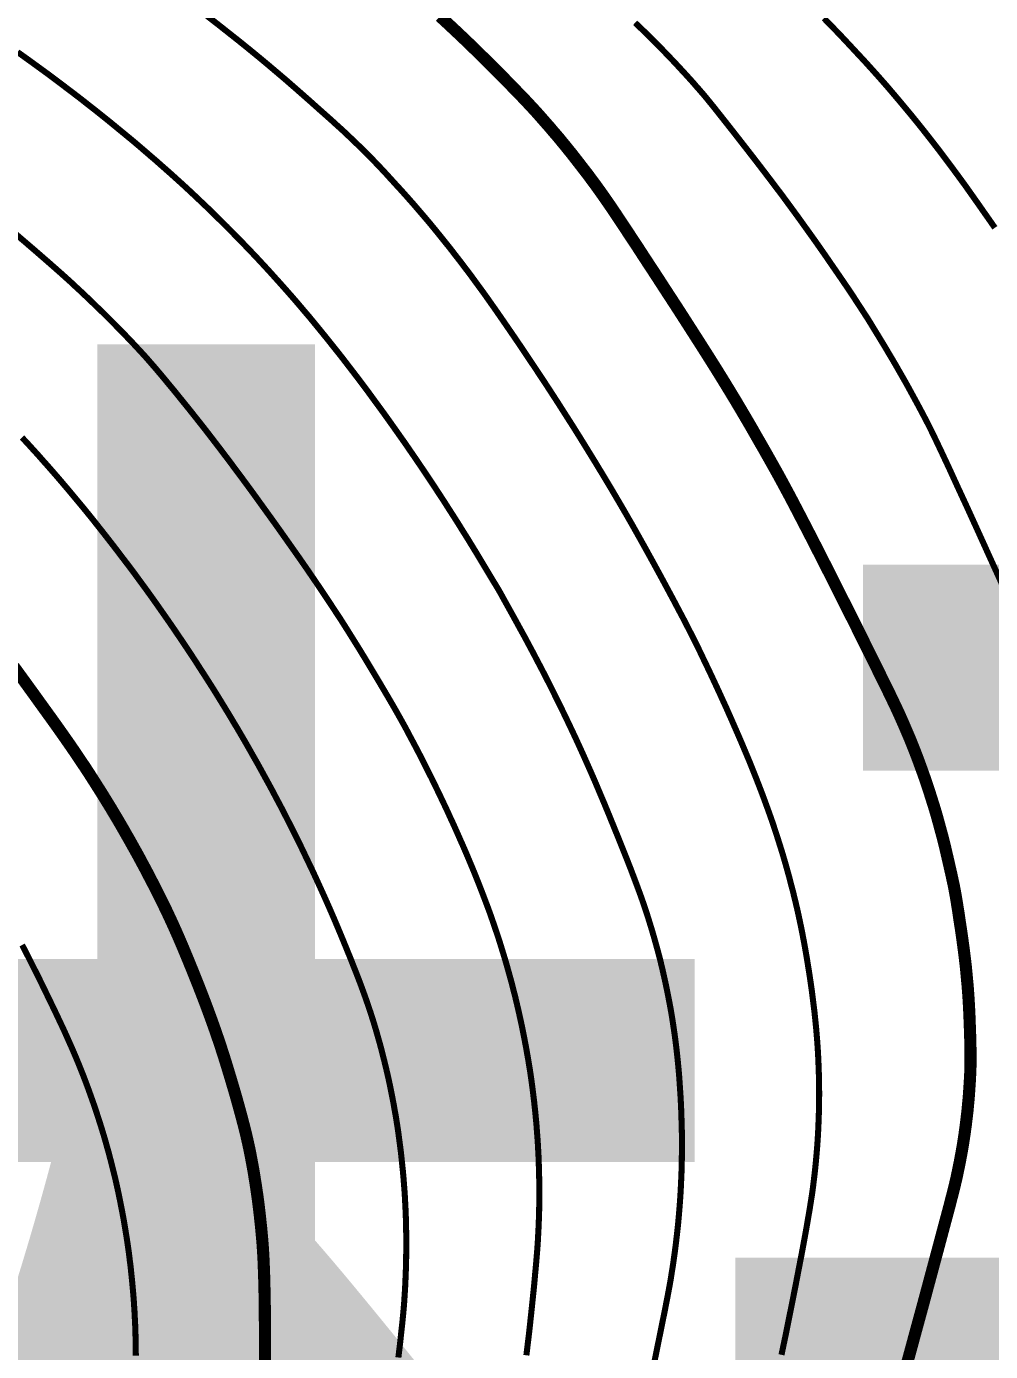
# Model space of a CAD drawing. Extents: x 36524600 to 36525730, y 2746759 to 2747713.
# Drawn here: x 36525113.09 to 36525125.01, y 2747527.4 to 2747543.79 of the extents above; entities that cross this region are included whole.
import ezdxf

# ---------------------------------------------------------------- set-up
doc = ezdxf.new("R2010")
doc.units = 0
doc.header["$LTSCALE"] = 1000
doc.header["$MEASUREMENT"] = 0
doc.layers.add('0-规划文字', color=7, linetype='Continuous')
doc.layers.add('DGX', color=251, linetype='Continuous')
doc.styles.add('黑体', font='simhei.ttf')

# ---------------------------------------------------------------- blocks, each defined once
blk = doc.blocks.new('dxt')
at = {"layer": 'DGX', "color": 253, "linetype": 'Continuous', "flags": 128}
for points, const_width in [([(36525122.952, 2747543.889), (36525123.022, 2747543.817), (36525123.099, 2747543.738), (36525123.181, 2747543.652), (36525123.268, 2747543.559), (36525123.361, 2747543.459), (36525123.457, 2747543.356), (36525123.551, 2747543.252), (36525123.645, 2747543.147), (36525123.738, 2747543.041), (36525123.829, 2747542.934), (36525123.92, 2747542.826), (36525124.01, 2747542.718), (36525124.099, 2747542.609), (36525124.187, 2747542.499), (36525124.274, 2747542.388), (36525124.361, 2747542.276), (36525124.446, 2747542.163), (36525124.531, 2747542.05), (36525124.615, 2747541.936), (36525124.699, 2747541.821), (36525124.781, 2747541.705), (36525124.86, 2747541.593), (36525124.934, 2747541.487), (36525125.003, 2747541.389), (36525125.066, 2747541.298)], 0.075), ([(36525125.152, 2747536.896), (36525125.004, 2747537.222), (36525124.856, 2747537.549), (36525124.723, 2747537.841), (36525124.604, 2747538.098), (36525124.502, 2747538.321), (36525124.414, 2747538.509), (36525124.341, 2747538.663), (36525124.284, 2747538.781), (36525124.242, 2747538.866), (36525124.207, 2747538.933), (36525124.172, 2747539), (36525124.137, 2747539.066), (36525124.101, 2747539.133), (36525124.065, 2747539.199), (36525124.029, 2747539.265), (36525123.993, 2747539.331), (36525123.956, 2747539.397), (36525123.919, 2747539.462), (36525123.881, 2747539.528), (36525123.844, 2747539.593), (36525123.806, 2747539.658), (36525123.767, 2747539.723), (36525123.729, 2747539.788), (36525123.69, 2747539.853), (36525123.651, 2747539.917), (36525123.614, 2747539.978), (36525123.582, 2747540.03), (36525123.555, 2747540.074), (36525123.533, 2747540.111), (36525123.515, 2747540.139), (36525123.503, 2747540.159), (36525123.496, 2747540.171), (36525123.493, 2747540.176), (36525123.49, 2747540.18), (36525123.482, 2747540.192), (36525123.469, 2747540.212), (36525123.451, 2747540.24), (36525123.428, 2747540.275), (36525123.4, 2747540.319), (36525123.366, 2747540.37), (36525123.328, 2747540.429), (36525123.284, 2747540.496), (36525123.234, 2747540.57), (36525123.178, 2747540.652), (36525123.117, 2747540.741), (36525123.05, 2747540.838), (36525122.978, 2747540.943), (36525122.9, 2747541.055), (36525122.816, 2747541.174), (36525122.727, 2747541.298), (36525122.636, 2747541.425), (36525122.541, 2747541.555), (36525122.444, 2747541.687), (36525122.343, 2747541.821), (36525122.239, 2747541.958), (36525122.132, 2747542.098), (36525122.022, 2747542.24), (36525121.916, 2747542.376), (36525121.82, 2747542.499), (36525121.734, 2747542.608), (36525121.659, 2747542.703), (36525121.594, 2747542.785), (36525121.539, 2747542.853), (36525121.495, 2747542.907), (36525121.461, 2747542.948), (36525121.432, 2747542.981), (36525121.403, 2747543.015), (36525121.373, 2747543.048), (36525121.344, 2747543.082), (36525121.315, 2747543.115), (36525121.285, 2747543.148), (36525121.255, 2747543.181), (36525121.225, 2747543.214), (36525121.195, 2747543.246), (36525121.165, 2747543.279), (36525121.135, 2747543.311), (36525121.105, 2747543.344), (36525121.074, 2747543.376), (36525121.043, 2747543.408), (36525121.013, 2747543.44), (36525120.982, 2747543.472), (36525120.951, 2747543.504), (36525120.92, 2747543.535), (36525120.888, 2747543.567), (36525120.857, 2747543.599), (36525120.826, 2747543.63), (36525120.794, 2747543.661), (36525120.763, 2747543.693), (36525120.731, 2747543.724), (36525120.697, 2747543.757), (36525120.659, 2747543.793), (36525120.617, 2747543.833)], 0.075), ([(36525118.204, 2747543.913), (36525118.296, 2747543.828), (36525118.387, 2747543.743), (36525118.477, 2747543.658), (36525118.567, 2747543.572), (36525118.656, 2747543.485), (36525118.745, 2747543.398), (36525118.833, 2747543.31), (36525118.918, 2747543.225), (36525118.998, 2747543.145), (36525119.071, 2747543.07), (36525119.139, 2747543), (36525119.201, 2747542.936), (36525119.258, 2747542.877), (36525119.308, 2747542.823), (36525119.353, 2747542.775), (36525119.395, 2747542.729), (36525119.436, 2747542.683), (36525119.477, 2747542.636), (36525119.518, 2747542.589), (36525119.559, 2747542.543), (36525119.599, 2747542.495), (36525119.64, 2747542.448), (36525119.68, 2747542.401), (36525119.719, 2747542.353), (36525119.759, 2747542.305), (36525119.798, 2747542.256), (36525119.837, 2747542.208), (36525119.875, 2747542.159), (36525119.913, 2747542.11), (36525119.951, 2747542.061), (36525119.989, 2747542.012), (36525120.027, 2747541.963), (36525120.064, 2747541.913), (36525120.101, 2747541.863), (36525120.138, 2747541.813), (36525120.174, 2747541.763), (36525120.21, 2747541.712), (36525120.246, 2747541.661), (36525120.281, 2747541.61), (36525120.324, 2747541.548), (36525120.38, 2747541.465), (36525120.45, 2747541.359), (36525120.534, 2747541.232), (36525120.632, 2747541.084), (36525120.743, 2747540.913), (36525120.869, 2747540.721), (36525121.008, 2747540.507), (36525121.15, 2747540.289), (36525121.281, 2747540.085), (36525121.402, 2747539.896), (36525121.514, 2747539.72), (36525121.616, 2747539.558), (36525121.707, 2747539.411), (36525121.789, 2747539.277), (36525121.861, 2747539.158), (36525121.928, 2747539.045), (36525121.994, 2747538.933), (36525122.06, 2747538.82), (36525122.125, 2747538.706), (36525122.19, 2747538.593), (36525122.255, 2747538.479), (36525122.319, 2747538.365), (36525122.383, 2747538.251), (36525122.451, 2747538.126), (36525122.529, 2747537.981), (36525122.616, 2747537.815), (36525122.713, 2747537.628), (36525122.82, 2747537.421), (36525122.936, 2747537.193), (36525123.062, 2747536.945), (36525123.197, 2747536.676), (36525123.331, 2747536.41), (36525123.45, 2747536.17), (36525123.557, 2747535.956), (36525123.649, 2747535.768), (36525123.729, 2747535.607), (36525123.794, 2747535.472), (36525123.846, 2747535.363), (36525123.884, 2747535.281), (36525123.915, 2747535.211), (36525123.946, 2747535.141), (36525123.976, 2747535.071), (36525124.006, 2747535.001), (36525124.035, 2747534.93), (36525124.063, 2747534.86), (36525124.091, 2747534.788), (36525124.118, 2747534.717), (36525124.144, 2747534.646), (36525124.17, 2747534.574), (36525124.196, 2747534.502), (36525124.221, 2747534.43), (36525124.245, 2747534.358), (36525124.268, 2747534.285), (36525124.291, 2747534.212), (36525124.314, 2747534.139), (36525124.336, 2747534.066), (36525124.357, 2747533.993), (36525124.377, 2747533.92), (36525124.397, 2747533.846), (36525124.417, 2747533.772), (36525124.436, 2747533.698), (36525124.454, 2747533.624), (36525124.471, 2747533.55), (36525124.488, 2747533.478), (36525124.503, 2747533.412), (36525124.517, 2747533.35), (36525124.53, 2747533.294), (36525124.541, 2747533.242), (36525124.551, 2747533.196), (36525124.56, 2747533.154), (36525124.567, 2747533.118), (36525124.574, 2747533.079), (36525124.583, 2747533.03), (36525124.593, 2747532.97), (36525124.604, 2747532.9), (36525124.617, 2747532.819), (36525124.63, 2747532.728), (36525124.646, 2747532.626), (36525124.662, 2747532.514), (36525124.678, 2747532.396), (36525124.693, 2747532.278), (36525124.707, 2747532.16), (36525124.718, 2747532.042), (36525124.729, 2747531.924), (36525124.738, 2747531.806), (36525124.745, 2747531.688), (36525124.751, 2747531.569), (36525124.755, 2747531.454), (36525124.759, 2747531.347), (36525124.762, 2747531.246), (36525124.764, 2747531.154), (36525124.765, 2747531.069), (36525124.765, 2747530.991), (36525124.764, 2747530.92), (36525124.762, 2747530.858), (36525124.759, 2747530.798), (36525124.756, 2747530.739), (36525124.752, 2747530.68), (36525124.748, 2747530.621), (36525124.744, 2747530.562), (36525124.739, 2747530.503), (36525124.733, 2747530.444), (36525124.728, 2747530.385), (36525124.721, 2747530.326), (36525124.714, 2747530.267), (36525124.707, 2747530.208), (36525124.699, 2747530.15), (36525124.691, 2747530.091), (36525124.682, 2747530.032), (36525124.673, 2747529.974), (36525124.663, 2747529.915), (36525124.653, 2747529.857), (36525124.642, 2747529.799), (36525124.631, 2747529.74), (36525124.619, 2747529.682), (36525124.607, 2747529.624), (36525124.595, 2747529.566), (36525124.582, 2747529.509), (36525124.568, 2747529.451), (36525124.546, 2747529.363), (36525124.508, 2747529.214), (36525124.452, 2747529.005), (36525124.38, 2747528.735), (36525124.291, 2747528.404), (36525124.186, 2747528.013), (36525124.063, 2747527.561), (36525123.924, 2747527.049)], 0.15), ([(36525122.427, 2747527.361), (36525122.452, 2747527.48), (36525122.48, 2747527.613), (36525122.509, 2747527.758), (36525122.541, 2747527.916), (36525122.575, 2747528.086), (36525122.611, 2747528.27), (36525122.646, 2747528.452), (36525122.679, 2747528.622), (36525122.708, 2747528.778), (36525122.734, 2747528.92), (36525122.756, 2747529.049), (36525122.776, 2747529.165), (36525122.792, 2747529.267), (36525122.806, 2747529.356), (36525122.817, 2747529.437), (36525122.827, 2747529.519), (36525122.837, 2747529.601), (36525122.846, 2747529.684), (36525122.854, 2747529.766), (36525122.861, 2747529.848), (36525122.868, 2747529.93), (36525122.874, 2747530.013), (36525122.879, 2747530.095), (36525122.883, 2747530.178), (36525122.886, 2747530.26), (36525122.889, 2747530.343), (36525122.891, 2747530.425), (36525122.892, 2747530.508), (36525122.893, 2747530.591), (36525122.892, 2747530.673), (36525122.891, 2747530.756), (36525122.889, 2747530.838), (36525122.886, 2747530.921), (36525122.883, 2747531.003), (36525122.879, 2747531.086), (36525122.874, 2747531.168), (36525122.868, 2747531.251), (36525122.861, 2747531.333), (36525122.854, 2747531.417), (36525122.845, 2747531.503), (36525122.836, 2747531.591), (36525122.825, 2747531.682), (36525122.813, 2747531.775), (36525122.801, 2747531.871), (36525122.787, 2747531.969), (36525122.772, 2747532.07), (36525122.756, 2747532.17), (36525122.74, 2747532.269), (36525122.723, 2747532.367), (36525122.706, 2747532.462), (36525122.688, 2747532.556), (36525122.67, 2747532.647), (36525122.651, 2747532.737), (36525122.632, 2747532.826), (36525122.612, 2747532.913), (36525122.591, 2747533), (36525122.57, 2747533.087), (36525122.547, 2747533.173), (36525122.525, 2747533.26), (36525122.501, 2747533.346), (36525122.477, 2747533.432), (36525122.452, 2747533.518), (36525122.426, 2747533.604), (36525122.399, 2747533.689), (36525122.372, 2747533.775), (36525122.344, 2747533.86), (36525122.316, 2747533.945), (36525122.286, 2747534.03), (36525122.256, 2747534.114), (36525122.225, 2747534.199), (36525122.194, 2747534.283), (36525122.162, 2747534.367), (36525122.129, 2747534.452), (36525122.096, 2747534.535), (36525122.063, 2747534.619), (36525122.029, 2747534.703), (36525121.994, 2747534.786), (36525121.959, 2747534.869), (36525121.924, 2747534.952), (36525121.888, 2747535.035), (36525121.852, 2747535.117), (36525121.816, 2747535.2), (36525121.779, 2747535.283), (36525121.743, 2747535.365), (36525121.705, 2747535.447), (36525121.668, 2747535.529), (36525121.63, 2747535.611), (36525121.592, 2747535.693), (36525121.554, 2747535.774), (36525121.515, 2747535.856), (36525121.476, 2747535.937), (36525121.437, 2747536.019), (36525121.398, 2747536.1), (36525121.358, 2747536.181), (36525121.315, 2747536.266), (36525121.266, 2747536.362), (36525121.212, 2747536.467), (36525121.151, 2747536.582), (36525121.085, 2747536.707), (36525121.013, 2747536.841), (36525120.935, 2747536.986), (36525120.851, 2747537.14), (36525120.764, 2747537.298), (36525120.676, 2747537.456), (36525120.587, 2747537.614), (36525120.497, 2747537.771), (36525120.406, 2747537.927), (36525120.314, 2747538.083), (36525120.221, 2747538.238), (36525120.127, 2747538.393), (36525120.033, 2747538.546), (36525119.939, 2747538.698), (36525119.845, 2747538.848), (36525119.751, 2747538.995), (36525119.658, 2747539.141), (36525119.564, 2747539.286), (36525119.471, 2747539.428), (36525119.378, 2747539.568), (36525119.287, 2747539.704), (36525119.2, 2747539.834), (36525119.117, 2747539.956), (36525119.038, 2747540.071), (36525118.963, 2747540.18), (36525118.893, 2747540.281), (36525118.826, 2747540.376), (36525118.764, 2747540.464), (36525118.703, 2747540.548), (36525118.642, 2747540.631), (36525118.581, 2747540.715), (36525118.518, 2747540.798), (36525118.456, 2747540.88), (36525118.392, 2747540.962), (36525118.329, 2747541.044), (36525118.264, 2747541.125), (36525118.199, 2747541.206), (36525118.134, 2747541.286), (36525118.068, 2747541.366), (36525118.001, 2747541.445), (36525117.933, 2747541.524), (36525117.866, 2747541.602), (36525117.797, 2747541.68), (36525117.728, 2747541.757), (36525117.66, 2747541.831), (36525117.597, 2747541.9), (36525117.538, 2747541.965), (36525117.483, 2747542.024), (36525117.432, 2747542.078), (36525117.385, 2747542.127), (36525117.342, 2747542.171), (36525117.303, 2747542.21), (36525117.267, 2747542.247), (36525117.23, 2747542.283), (36525117.193, 2747542.319), (36525117.155, 2747542.355), (36525117.118, 2747542.391), (36525117.08, 2747542.427), (36525117.043, 2747542.462), (36525117.005, 2747542.498), (36525116.962, 2747542.537), (36525116.911, 2747542.583), (36525116.851, 2747542.638), (36525116.781, 2747542.7), (36525116.703, 2747542.769), (36525116.616, 2747542.847), (36525116.52, 2747542.932), (36525116.415, 2747543.024), (36525116.304, 2747543.121), (36525116.19, 2747543.218), (36525116.074, 2747543.316), (36525115.955, 2747543.415), (36525115.833, 2747543.515), (36525115.709, 2747543.615), (36525115.581, 2747543.716), (36525115.452, 2747543.818), (36525115.324, 2747543.917)], 0.075), ([(36525120.843, 2747527.215), (36525120.896, 2747527.475), (36525120.942, 2747527.702), (36525120.982, 2747527.898), (36525121.014, 2747528.062), (36525121.039, 2747528.194), (36525121.057, 2747528.295), (36525121.07, 2747528.38), (36525121.084, 2747528.465), (36525121.096, 2747528.55), (36525121.108, 2747528.635), (36525121.119, 2747528.72), (36525121.129, 2747528.806), (36525121.139, 2747528.891), (36525121.148, 2747528.976), (36525121.156, 2747529.062), (36525121.163, 2747529.148), (36525121.17, 2747529.233), (36525121.176, 2747529.319), (36525121.181, 2747529.405), (36525121.185, 2747529.491), (36525121.189, 2747529.577), (36525121.192, 2747529.662), (36525121.194, 2747529.749), (36525121.195, 2747529.836), (36525121.196, 2747529.925), (36525121.196, 2747530.014), (36525121.195, 2747530.104), (36525121.193, 2747530.196), (36525121.19, 2747530.288), (36525121.187, 2747530.381), (36525121.183, 2747530.474), (36525121.178, 2747530.565), (36525121.172, 2747530.655), (36525121.166, 2747530.744), (36525121.16, 2747530.83), (36525121.152, 2747530.916), (36525121.144, 2747530.999), (36525121.135, 2747531.082), (36525121.126, 2747531.163), (36525121.116, 2747531.244), (36525121.105, 2747531.326), (36525121.093, 2747531.407), (36525121.081, 2747531.488), (36525121.068, 2747531.569), (36525121.054, 2747531.649), (36525121.039, 2747531.73), (36525121.023, 2747531.811), (36525121.007, 2747531.891), (36525120.99, 2747531.971), (36525120.972, 2747532.051), (36525120.954, 2747532.131), (36525120.935, 2747532.21), (36525120.915, 2747532.29), (36525120.894, 2747532.369), (36525120.872, 2747532.448), (36525120.85, 2747532.527), (36525120.827, 2747532.606), (36525120.803, 2747532.684), (36525120.779, 2747532.762), (36525120.754, 2747532.84), (36525120.728, 2747532.918), (36525120.701, 2747532.996), (36525120.672, 2747533.077), (36525120.638, 2747533.168), (36525120.601, 2747533.267), (36525120.56, 2747533.375), (36525120.514, 2747533.492), (36525120.464, 2747533.618), (36525120.41, 2747533.752), (36525120.352, 2747533.895), (36525120.293, 2747534.04), (36525120.236, 2747534.178), (36525120.18, 2747534.31), (36525120.127, 2747534.436), (36525120.075, 2747534.556), (36525120.025, 2747534.669), (36525119.977, 2747534.777), (36525119.931, 2747534.878), (36525119.886, 2747534.976), (36525119.84, 2747535.074), (36525119.794, 2747535.171), (36525119.747, 2747535.269), (36525119.7, 2747535.366), (36525119.652, 2747535.463), (36525119.604, 2747535.56), (36525119.556, 2747535.656), (36525119.507, 2747535.753), (36525119.457, 2747535.849), (36525119.407, 2747535.944), (36525119.357, 2747536.04), (36525119.306, 2747536.135), (36525119.255, 2747536.231), (36525119.203, 2747536.325), (36525119.151, 2747536.42), (36525119.102, 2747536.509), (36525119.059, 2747536.586), (36525119.023, 2747536.651), (36525118.993, 2747536.705), (36525118.97, 2747536.747), (36525118.953, 2747536.778), (36525118.942, 2747536.797), (36525118.938, 2747536.804), (36525118.934, 2747536.811), (36525118.923, 2747536.83), (36525118.905, 2747536.86), (36525118.88, 2747536.901), (36525118.848, 2747536.954), (36525118.809, 2747537.019), (36525118.764, 2747537.094), (36525118.711, 2747537.182), (36525118.655, 2747537.275), (36525118.599, 2747537.367), (36525118.542, 2747537.46), (36525118.484, 2747537.552), (36525118.427, 2747537.644), (36525118.369, 2747537.735), (36525118.31, 2747537.827), (36525118.252, 2747537.918), (36525118.192, 2747538.009), (36525118.133, 2747538.1), (36525118.073, 2747538.19), (36525118.013, 2747538.28), (36525117.952, 2747538.37), (36525117.891, 2747538.46), (36525117.829, 2747538.55), (36525117.768, 2747538.639), (36525117.705, 2747538.728), (36525117.643, 2747538.816), (36525117.58, 2747538.905), (36525117.517, 2747538.993), (36525117.453, 2747539.081), (36525117.389, 2747539.168), (36525117.325, 2747539.256), (36525117.26, 2747539.343), (36525117.195, 2747539.43), (36525117.129, 2747539.516), (36525117.063, 2747539.602), (36525116.997, 2747539.688), (36525116.93, 2747539.773), (36525116.862, 2747539.858), (36525116.795, 2747539.942), (36525116.726, 2747540.027), (36525116.658, 2747540.11), (36525116.589, 2747540.194), (36525116.519, 2747540.276), (36525116.449, 2747540.359), (36525116.378, 2747540.441), (36525116.307, 2747540.522), (36525116.235, 2747540.603), (36525116.162, 2747540.684), (36525116.09, 2747540.764), (36525116.016, 2747540.844), (36525115.943, 2747540.923), (36525115.868, 2747541.002), (36525115.793, 2747541.08), (36525115.718, 2747541.158), (36525115.642, 2747541.235), (36525115.566, 2747541.312), (36525115.489, 2747541.388), (36525115.412, 2747541.464), (36525115.334, 2747541.54), (36525115.255, 2747541.615), (36525115.176, 2747541.69), (36525115.097, 2747541.764), (36525115.017, 2747541.838), (36525114.936, 2747541.911), (36525114.855, 2747541.984), (36525114.773, 2747542.056), (36525114.692, 2747542.128), (36525114.609, 2747542.199), (36525114.527, 2747542.27), (36525114.444, 2747542.341), (36525114.36, 2747542.411), (36525114.276, 2747542.48), (36525114.192, 2747542.549), (36525114.108, 2747542.618), (36525114.023, 2747542.686), (36525113.938, 2747542.754), (36525113.852, 2747542.821), (36525113.767, 2747542.888), (36525113.681, 2747542.954), (36525113.594, 2747543.02), (36525113.507, 2747543.086), (36525113.42, 2747543.151), (36525113.333, 2747543.216), (36525113.245, 2747543.28), (36525113.157, 2747543.344), (36525113.068, 2747543.408), (36525112.98, 2747543.471)], 0.075), ([(36525119.272, 2747527.355), (36525119.29, 2747527.504), (36525119.308, 2747527.653), (36525119.324, 2747527.802), (36525119.34, 2747527.952), (36525119.355, 2747528.097), (36525119.369, 2747528.232), (36525119.38, 2747528.358), (36525119.391, 2747528.475), (36525119.4, 2747528.582), (36525119.408, 2747528.68), (36525119.414, 2747528.769), (36525119.418, 2747528.848), (36525119.422, 2747528.923), (36525119.425, 2747528.998), (36525119.428, 2747529.072), (36525119.43, 2747529.147), (36525119.431, 2747529.222), (36525119.432, 2747529.297), (36525119.432, 2747529.371), (36525119.432, 2747529.446), (36525119.431, 2747529.521), (36525119.429, 2747529.596), (36525119.427, 2747529.67), (36525119.425, 2747529.745), (36525119.422, 2747529.82), (36525119.418, 2747529.895), (36525119.414, 2747529.969), (36525119.409, 2747530.044), (36525119.403, 2747530.118), (36525119.398, 2747530.193), (36525119.391, 2747530.267), (36525119.384, 2747530.342), (36525119.376, 2747530.416), (36525119.368, 2747530.491), (36525119.359, 2747530.565), (36525119.35, 2747530.639), (36525119.34, 2747530.714), (36525119.33, 2747530.788), (36525119.319, 2747530.862), (36525119.307, 2747530.936), (36525119.295, 2747531.01), (36525119.282, 2747531.083), (36525119.269, 2747531.157), (36525119.255, 2747531.231), (36525119.241, 2747531.304), (36525119.226, 2747531.378), (36525119.211, 2747531.451), (36525119.195, 2747531.524), (36525119.179, 2747531.597), (36525119.162, 2747531.67), (36525119.145, 2747531.743), (36525119.127, 2747531.816), (36525119.108, 2747531.888), (36525119.09, 2747531.961), (36525119.07, 2747532.033), (36525119.05, 2747532.105), (36525119.03, 2747532.177), (36525119.009, 2747532.249), (36525118.987, 2747532.321), (36525118.965, 2747532.392), (36525118.943, 2747532.464), (36525118.92, 2747532.535), (36525118.896, 2747532.606), (36525118.872, 2747532.678), (36525118.847, 2747532.749), (36525118.822, 2747532.821), (36525118.796, 2747532.892), (36525118.769, 2747532.963), (36525118.742, 2747533.034), (36525118.715, 2747533.105), (36525118.687, 2747533.176), (36525118.659, 2747533.246), (36525118.631, 2747533.317), (36525118.602, 2747533.387), (36525118.573, 2747533.456), (36525118.544, 2747533.526), (36525118.514, 2747533.596), (36525118.484, 2747533.665), (36525118.453, 2747533.734), (36525118.423, 2747533.803), (36525118.392, 2747533.872), (36525118.361, 2747533.941), (36525118.329, 2747534.009), (36525118.298, 2747534.078), (36525118.266, 2747534.146), (36525118.233, 2747534.215), (36525118.201, 2747534.283), (36525118.168, 2747534.351), (36525118.135, 2747534.419), (36525118.102, 2747534.487), (36525118.068, 2747534.554), (36525118.034, 2747534.622), (36525118, 2747534.689), (36525117.966, 2747534.757), (36525117.931, 2747534.824), (36525117.896, 2747534.891), (36525117.861, 2747534.957), (36525117.825, 2747535.024), (36525117.79, 2747535.091), (36525117.754, 2747535.157), (36525117.715, 2747535.227), (36525117.671, 2747535.305), (36525117.622, 2747535.391), (36525117.567, 2747535.485), (36525117.507, 2747535.587), (36525117.442, 2747535.697), (36525117.372, 2747535.814), (36525117.296, 2747535.94), (36525117.218, 2747536.069), (36525117.138, 2747536.197), (36525117.058, 2747536.325), (36525116.977, 2747536.453), (36525116.894, 2747536.579), (36525116.811, 2747536.705), (36525116.727, 2747536.831), (36525116.642, 2747536.956), (36525116.556, 2747537.082), (36525116.468, 2747537.209), (36525116.377, 2747537.338), (36525116.284, 2747537.47), (36525116.19, 2747537.603), (36525116.093, 2747537.738), (36525115.994, 2747537.875), (36525115.894, 2747538.014), (36525115.792, 2747538.153), (36525115.691, 2747538.289), (36525115.591, 2747538.423), (36525115.492, 2747538.554), (36525115.393, 2747538.683), (36525115.296, 2747538.809), (36525115.198, 2747538.933), (36525115.102, 2747539.054), (36525115.008, 2747539.17), (36525114.921, 2747539.278), (36525114.838, 2747539.378), (36525114.761, 2747539.471), (36525114.69, 2747539.555), (36525114.624, 2747539.631), (36525114.564, 2747539.7), (36525114.509, 2747539.76), (36525114.456, 2747539.817), (36525114.404, 2747539.873), (36525114.351, 2747539.928), (36525114.298, 2747539.984), (36525114.244, 2747540.039), (36525114.19, 2747540.094), (36525114.136, 2747540.148), (36525114.081, 2747540.203), (36525114.027, 2747540.257), (36525113.971, 2747540.31), (36525113.916, 2747540.364), (36525113.861, 2747540.417), (36525113.805, 2747540.47), (36525113.749, 2747540.523), (36525113.692, 2747540.575), (36525113.636, 2747540.628), (36525113.575, 2747540.683), (36525113.507, 2747540.744), (36525113.431, 2747540.811), (36525113.348, 2747540.884), (36525113.257, 2747540.963), (36525113.159, 2747541.048), (36525113.053, 2747541.139), (36525112.939, 2747541.236)], 0.075), ([(36525117.689, 2747527.328), (36525117.71, 2747527.504), (36525117.726, 2747527.651), (36525117.739, 2747527.77), (36525117.748, 2747527.861), (36525117.755, 2747527.938), (36525117.761, 2747528.015), (36525117.766, 2747528.092), (36525117.771, 2747528.169), (36525117.775, 2747528.246), (36525117.778, 2747528.323), (36525117.781, 2747528.399), (36525117.784, 2747528.477), (36525117.785, 2747528.554), (36525117.786, 2747528.631), (36525117.787, 2747528.708), (36525117.787, 2747528.785), (36525117.786, 2747528.862), (36525117.784, 2747528.939), (36525117.783, 2747529.016), (36525117.78, 2747529.093), (36525117.777, 2747529.17), (36525117.773, 2747529.247), (36525117.769, 2747529.323), (36525117.764, 2747529.4), (36525117.758, 2747529.477), (36525117.752, 2747529.554), (36525117.745, 2747529.631), (36525117.737, 2747529.707), (36525117.729, 2747529.784), (36525117.721, 2747529.86), (36525117.711, 2747529.937), (36525117.701, 2747530.013), (36525117.691, 2747530.089), (36525117.68, 2747530.166), (36525117.668, 2747530.242), (36525117.656, 2747530.318), (36525117.642, 2747530.393), (36525117.629, 2747530.469), (36525117.614, 2747530.545), (36525117.599, 2747530.62), (36525117.584, 2747530.696), (36525117.568, 2747530.771), (36525117.551, 2747530.846), (36525117.533, 2747530.921), (36525117.515, 2747530.996), (36525117.496, 2747531.07), (36525117.477, 2747531.145), (36525117.457, 2747531.219), (36525117.436, 2747531.293), (36525117.415, 2747531.367), (36525117.393, 2747531.441), (36525117.37, 2747531.515), (36525117.346, 2747531.59), (36525117.319, 2747531.67), (36525117.29, 2747531.755), (36525117.258, 2747531.844), (36525117.224, 2747531.937), (36525117.187, 2747532.034), (36525117.147, 2747532.136), (36525117.105, 2747532.242), (36525117.062, 2747532.349), (36525117.019, 2747532.454), (36525116.977, 2747532.556), (36525116.935, 2747532.656), (36525116.894, 2747532.753), (36525116.853, 2747532.848), (36525116.812, 2747532.941), (36525116.772, 2747533.031), (36525116.732, 2747533.119), (36525116.692, 2747533.207), (36525116.651, 2747533.296), (36525116.61, 2747533.384), (36525116.568, 2747533.471), (36525116.526, 2747533.559), (36525116.484, 2747533.647), (36525116.441, 2747533.734), (36525116.398, 2747533.821), (36525116.354, 2747533.908), (36525116.31, 2747533.994), (36525116.266, 2747534.081), (36525116.221, 2747534.167), (36525116.175, 2747534.253), (36525116.13, 2747534.339), (36525116.084, 2747534.424), (36525116.037, 2747534.509), (36525115.99, 2747534.595), (36525115.943, 2747534.68), (36525115.895, 2747534.764), (36525115.847, 2747534.849), (36525115.799, 2747534.933), (36525115.75, 2747535.017), (36525115.701, 2747535.101), (36525115.651, 2747535.184), (36525115.601, 2747535.268), (36525115.55, 2747535.352), (36525115.499, 2747535.435), (36525115.448, 2747535.518), (36525115.396, 2747535.602), (36525115.343, 2747535.685), (36525115.29, 2747535.768), (36525115.236, 2747535.851), (36525115.183, 2747535.934), (36525115.129, 2747536.016), (36525115.075, 2747536.098), (36525115.02, 2747536.18), (36525114.965, 2747536.261), (36525114.91, 2747536.342), (36525114.855, 2747536.422), (36525114.799, 2747536.502), (36525114.743, 2747536.582), (36525114.687, 2747536.662), (36525114.631, 2747536.741), (36525114.574, 2747536.82), (36525114.516, 2747536.899), (36525114.459, 2747536.977), (36525114.401, 2747537.056), (36525114.342, 2747537.134), (36525114.283, 2747537.211), (36525114.224, 2747537.289), (36525114.165, 2747537.366), (36525114.105, 2747537.443), (36525114.045, 2747537.52), (36525113.985, 2747537.596), (36525113.924, 2747537.673), (36525113.863, 2747537.749), (36525113.802, 2747537.824), (36525113.74, 2747537.899), (36525113.677, 2747537.974), (36525113.615, 2747538.049), (36525113.552, 2747538.123), (36525113.489, 2747538.197), (36525113.425, 2747538.271), (36525113.361, 2747538.344), (36525113.296, 2747538.417), (36525113.232, 2747538.49), (36525113.166, 2747538.562), (36525113.101, 2747538.634), (36525113.034, 2747538.705)], 0.075), ([(36525112.932, 2747535.872), (36525113.06, 2747535.696), (36525113.176, 2747535.536), (36525113.281, 2747535.39), (36525113.375, 2747535.26), (36525113.458, 2747535.144), (36525113.529, 2747535.044), (36525113.589, 2747534.958), (36525113.638, 2747534.888), (36525113.681, 2747534.825), (36525113.724, 2747534.762), (36525113.766, 2747534.698), (36525113.809, 2747534.635), (36525113.851, 2747534.571), (36525113.892, 2747534.507), (36525113.933, 2747534.443), (36525113.974, 2747534.378), (36525114.015, 2747534.314), (36525114.055, 2747534.249), (36525114.095, 2747534.184), (36525114.135, 2747534.119), (36525114.174, 2747534.053), (36525114.213, 2747533.988), (36525114.252, 2747533.922), (36525114.29, 2747533.856), (36525114.328, 2747533.789), (36525114.366, 2747533.723), (36525114.403, 2747533.656), (36525114.441, 2747533.589), (36525114.478, 2747533.522), (36525114.514, 2747533.454), (36525114.551, 2747533.386), (36525114.587, 2747533.318), (36525114.622, 2747533.249), (36525114.658, 2747533.181), (36525114.692, 2747533.113), (36525114.727, 2747533.044), (36525114.761, 2747532.976), (36525114.795, 2747532.907), (36525114.828, 2747532.839), (36525114.86, 2747532.77), (36525114.894, 2747532.697), (36525114.931, 2747532.615), (36525114.971, 2747532.524), (36525115.014, 2747532.424), (36525115.06, 2747532.314), (36525115.109, 2747532.196), (36525115.16, 2747532.069), (36525115.215, 2747531.932), (36525115.27, 2747531.791), (36525115.324, 2747531.649), (36525115.376, 2747531.507), (36525115.427, 2747531.364), (36525115.476, 2747531.221), (36525115.523, 2747531.077), (36525115.568, 2747530.933), (36525115.612, 2747530.788), (36525115.654, 2747530.647), (36525115.692, 2747530.515), (36525115.726, 2747530.392), (36525115.757, 2747530.278), (36525115.784, 2747530.173), (36525115.808, 2747530.077), (36525115.828, 2747529.989), (36525115.845, 2747529.911), (36525115.86, 2747529.837), (36525115.874, 2747529.762), (36525115.888, 2747529.688), (36525115.901, 2747529.614), (36525115.913, 2747529.539), (36525115.925, 2747529.464), (36525115.936, 2747529.39), (36525115.947, 2747529.315), (36525115.957, 2747529.24), (36525115.966, 2747529.165), (36525115.975, 2747529.09), (36525115.983, 2747529.014), (36525115.991, 2747528.939), (36525115.998, 2747528.864), (36525116.005, 2747528.788), (36525116.011, 2747528.713), (36525116.016, 2747528.633), (36525116.021, 2747528.543), (36525116.025, 2747528.443), (36525116.029, 2747528.334), (36525116.032, 2747528.216), (36525116.035, 2747528.088), (36525116.037, 2747527.95), (36525116.038, 2747527.803), (36525116.039, 2747527.656), (36525116.04, 2747527.518), (36525116.04, 2747527.39), (36525116.039, 2747527.272)], 0.15), ([(36525114.442, 2747527.35), (36525114.441, 2747527.431), (36525114.44, 2747527.5), (36525114.439, 2747527.568), (36525114.437, 2747527.636), (36525114.435, 2747527.705), (36525114.432, 2747527.773), (36525114.428, 2747527.842), (36525114.425, 2747527.91), (36525114.42, 2747527.978), (36525114.416, 2747528.047), (36525114.41, 2747528.115), (36525114.404, 2747528.183), (36525114.398, 2747528.251), (36525114.391, 2747528.319), (36525114.384, 2747528.387), (36525114.377, 2747528.455), (36525114.368, 2747528.523), (36525114.36, 2747528.591), (36525114.351, 2747528.659), (36525114.341, 2747528.727), (36525114.331, 2747528.795), (36525114.32, 2747528.862), (36525114.309, 2747528.93), (36525114.298, 2747528.997), (36525114.286, 2747529.065), (36525114.273, 2747529.132), (36525114.26, 2747529.199), (36525114.247, 2747529.266), (36525114.233, 2747529.333), (36525114.219, 2747529.4), (36525114.204, 2747529.467), (36525114.189, 2747529.534), (36525114.173, 2747529.6), (36525114.156, 2747529.667), (36525114.14, 2747529.733), (36525114.122, 2747529.8), (36525114.105, 2747529.866), (36525114.086, 2747529.932), (36525114.068, 2747529.997), (36525114.049, 2747530.063), (36525114.029, 2747530.129), (36525114.009, 2747530.194), (36525113.988, 2747530.259), (36525113.967, 2747530.324), (36525113.946, 2747530.389), (36525113.924, 2747530.454), (36525113.901, 2747530.519), (36525113.878, 2747530.583), (36525113.855, 2747530.648), (36525113.831, 2747530.712), (36525113.807, 2747530.776), (36525113.782, 2747530.84), (36525113.757, 2747530.903), (36525113.731, 2747530.967), (36525113.705, 2747531.03), (36525113.678, 2747531.093), (36525113.651, 2747531.156), (36525113.622, 2747531.221), (36525113.59, 2747531.293), (36525113.555, 2747531.371), (36525113.516, 2747531.454), (36525113.474, 2747531.543), (36525113.429, 2747531.638), (36525113.38, 2747531.739), (36525113.328, 2747531.846), (36525113.276, 2747531.954), (36525113.225, 2747532.057), (36525113.175, 2747532.156), (36525113.127, 2747532.252), (36525113.081, 2747532.342), (36525113.036, 2747532.429)], 0.075)]:
    blk.add_lwpolyline(points, dxfattribs=dict(at, const_width=const_width))

msp = doc.modelspace()

# ---------------------------------------------------------------- block references
msp.add_blockref('dxt', (0, 0))

# ---------------------------------------------------------------- texts
at = {"layer": '0-规划文字', "color": 1, "style": '黑体'}
msp.add_text('原始坐标 勿动', height=26.2869, dxfattribs=at).set_placement((36524999.159, 2747509.738))

doc.saveas('drawing.dxf')
